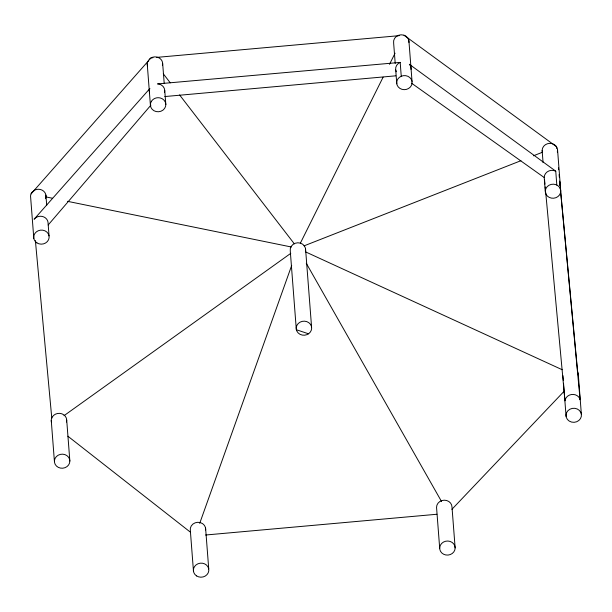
<?xml version="1.0" encoding="UTF-8"?>
<svg xmlns="http://www.w3.org/2000/svg" width="612" height="612" viewBox="0 0 612 612"><rect width="100%" height="100%" fill="white"/><g stroke="black" fill="none" stroke-linecap="round" stroke-linejoin="round"><path stroke-width="0.92" d="M199.703 523.359L291.702 265.401M300.354 243.186L383.12 77.158M389.515 64.321L395.061 53.198M33.798 238.336L30.654 197.508A7.726 7.03 -4.4 0 1 31.067 193.882L32.023 192.252L35.129 189.911A7.726 7.03 -4.4 0 1 43.59 191.112A7.726 7.03 -4.4 0 1 45.502 198.709M48.195 224.964L150.889 105.18M31.067 193.882L148.854 60.374M149.948 59.134L151.042 57.895L152.946 57.727M451.908 509.329L564.494 390.869M63.985 415.693L290.799 253.322M304.019 245.879L520.957 160.688M533.412 155.8L542.301 152.311M164.766 96.558L395.834 75.819M205.555 535.018L436.899 514.256M156.749 57.383L399.269 35.657M401.25 76.248A7.726 7.03 -4.4 0 1 412.09 83.255A7.726 7.03 -4.4 0 1 399.881 88.388A7.726 7.03 -4.4 0 1 401.25 76.248L400.187 62.401L157.536 83.905L158.975 84.051A7.726 7.03 -4.4 0 1 164.521 92.55M46.038 196.934L52.594 198.273M67.565 201.333L291.243 246.98M296.43 329.753L308.494 333.792M305.595 251.899L562.191 369.717M411.455 83.125L544.221 177.534L545.284 191.38M404.027 35.228L556.522 146.727L556.683 148.425M556.813 185.038L555.75 171.192L409.336 64.268A7.726 7.03 -4.4 0 1 411.027 69.408M67.886 436.211L190.577 532.31M163.274 73.761L170.258 82.834M179.576 94.921L294.296 243.79M306.275 263.267L441.596 501.618M581.346 414.079L580.765 412.327A7.726 7.03 -4.4 0 0 567.875 410.759A7.726 7.03 -4.4 0 0 571.6 422.089A7.726 7.03 -4.4 0 0 581.346 414.079L578.202 373.251M296.3 329.348L296.858 331.107A7.726 7.03 -4.4 0 0 307.017 334.619L308.746 333.647A7.726 7.03 -4.4 0 0 306.773 321.621A7.726 7.03 -4.4 0 0 296.3 329.348L290.272 250.951A7.726 7.03 -4.4 0 1 297.769 242.78A7.726 7.03 -4.4 0 1 305.579 250.507M559.689 181.879L560.049 185.688M560.317 188.542L580.115 399.743L579.702 398.481A7.726 7.03 -4.4 0 0 571.432 394.518A7.726 7.03 -4.4 0 0 564.968 400.822L545.736 192.658M558.481 167.856L558.649 169.754M559.093 174.496L559.353 177.342M559.705 181.137L560.141 185.887M560.317 187.785L577.629 371.499A7.726 7.03 -4.4 0 1 578.256 375.087M544.504 179.347L544.94 184.097M545.208 186.951L545.56 190.753M35.389 240.631L51.783 418.088M557.593 150.223L560.737 191.051A7.726 7.03 -4.4 0 1 549.209 197.385A7.726 7.03 -4.4 0 1 549.086 185.207A7.726 7.03 -4.4 0 1 560.737 191.051M562.948 375.676L563.315 380.427M563.53 383.273L566.092 416.504M542.148 150.552L543.073 162.647M455.137 547.893A7.726 7.03 -4.4 0 0 443.493 542.048A7.726 7.03 -4.4 0 0 443.608 554.235A7.726 7.03 -4.4 0 0 455.137 547.893L451.993 507.065A7.726 7.03 -4.4 0 0 444.205 500.195A7.726 7.03 -4.4 0 0 436.547 507.394L439.691 548.222M408.892 40.622L412.037 81.419M395.214 63.495L393.638 43.047A7.726 7.03 -4.4 0 1 401.051 34.807A7.726 7.03 -4.4 0 1 408.954 42.458M395.712 69.998L396.783 83.844M305.549 248.671L311.577 327.06M205.594 528.125L208.738 568.953M162.685 63.74L164.192 83.278M164.766 90.721L165.829 104.568M193.484 571.379L190.34 530.55A7.726 7.03 -4.4 0 1 197.752 522.304A7.726 7.03 -4.4 0 1 205.655 529.954M147.24 64.069L150.384 104.897M66.716 420.207L69.852 461.035A7.726 7.03 -4.4 0 1 58.331 467.377A7.726 7.03 -4.4 0 1 58.209 455.19A7.726 7.03 -4.4 0 1 69.852 461.035M45.908 195.083L46.696 205.318M49.052 235.911L47.988 222.064A7.726 7.03 -4.4 0 0 42.151 216.411A7.726 7.03 -4.4 0 0 34.104 219.234L149.856 88.564L149.565 89.222A7.726 7.03 -4.4 0 0 149.596 92.863M51.263 420.536L54.407 461.364M542.431 152.365A7.726 7.03 -4.4 0 1 549.798 143.353A7.726 7.03 -4.4 0 1 557.348 152.044M162.44 65.568A7.726 7.03 -4.4 0 0 159.61 58.224A7.726 7.03 -4.4 0 0 151.042 57.895L149.45 59.05L147.484 62.24A7.726 7.03 -4.4 0 0 147.523 65.882M66.463 422.035A7.726 7.03 -4.4 0 0 61.881 413.811A7.726 7.03 -4.4 0 0 52.265 417.002L51.507 418.715A7.726 7.03 -4.4 0 0 51.546 422.357M396.293 71.749A7.726 7.03 -4.4 0 1 400.187 62.401M544.221 177.534A7.726 7.03 -4.4 0 1 555.75 171.192M151.386 101.362L150.629 103.076A7.726 7.03 -4.4 0 0 156.175 111.575A7.726 7.03 -4.4 0 0 165.584 106.396A7.726 7.03 -4.4 0 0 160.038 97.897L158.034 97.698A7.726 7.03 -4.4 0 0 151.386 101.362M196.582 575.923A7.726 7.03 -4.4 0 0 208.791 570.789A7.726 7.03 -4.4 0 0 197.959 563.782A7.726 7.03 -4.4 0 0 196.582 575.923M36.896 242.88A7.726 7.03 -4.4 0 0 49.105 237.747A7.726 7.03 -4.4 0 0 38.273 230.739A7.726 7.03 -4.4 0 0 36.896 242.88"/></g></svg>
